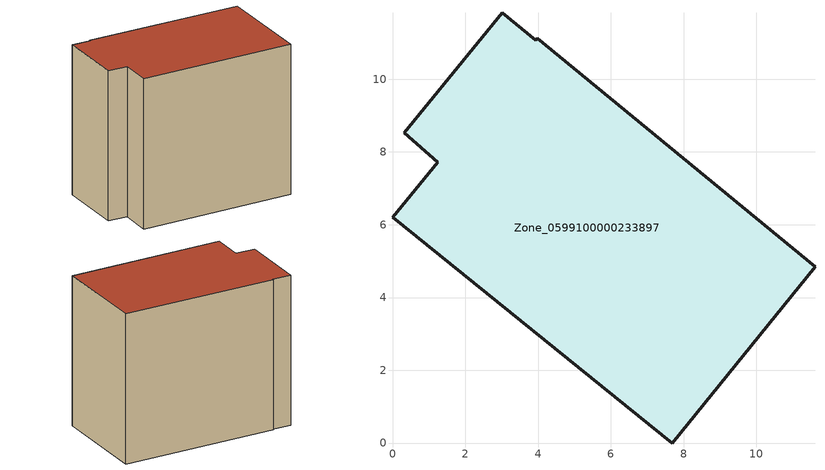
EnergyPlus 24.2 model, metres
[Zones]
Zone_0599100000233897
 floor ground (C_G): 7.69,0 0,6.21 1.25,7.72 0.32,8.53 3.01,11.82 3.94,11.07 3.98,11.12 11.61,4.85 z0
 wall outside (C_F): 3.94,11.07 3.01,11.82 0.32,8.53 1.25,7.72 0,6.21 7.69,0 11.61,4.85 3.98,11.12 3.94,11.07 z0:9.59
 roof outside (C_R): 7.69,0 11.61,4.85 3.98,11.12 3.94,11.07 3.01,11.82 0.32,8.53 1.25,7.72 0,6.21 z9.59
[BUILDING]
Pand.0599100000233897: North Axis=0; Terrain=City; Loads Convergence Tolerance Value=0.04; Temperature Convergence Tolerance Value=0.4; Solar Distribution=FullExterior; Maximum Number of Warmup Days=25; Minimum Number of Warmup Days=1
[Site:Location]
Rotterdam.The.Hague.AP_ZH_NLD Design_Conditions: Latitude=51.96; Longitude=4.45; Time Zone=1; Elevation=-4.5
[SITE:GROUNDTEMPERATURE:BUILDINGSURFACE]
18, 18, 18, 18, 18, 18, 18, 18, 18, 18, 18, 18
[MATERIAL] Thermal Absorptance=0.9; Solar Absorptance=0.7; Visible Absorptance=0.7
Name | Roughness | Thickness | Conductivity | Density | Specific Heat
G.TC.1946 | MediumSmooth | 0.15 | 1 | 540 | 1210
F.TC.1946 | Rough | 0.3 | 0.857143 | 1920 | 840
R.TC.1946 | MediumRough | 0.2 | 0.909091 | 1500 | 1000
[CONSTRUCTION]
C_G: G.TC.1946
C_F: F.TC.1946
C_R: R.TC.1946
[ZONE]
Zone_0599100000233897: Type=1; Multiplier=1; Ceiling Height=Autocalculate; Volume=Autocalculate; Floor Area=autocalculate; Part of Total Floor Area=Yes
[ZONEINFILTRATION:DESIGNFLOWRATE]
Infil_Zone_0599100000233897: Zone or ZoneList or Space or SpaceList=Zone_0599100000233897; Schedule=AlwaysOn; Design Flow Rate Calculation Method=Flow/Area; Flow Rate per Floor Area=0.003; Constant Term Coefficient=1; Temperature Term Coefficient=0; Velocity Term Coefficient=0; Velocity Squared Term Coefficient=0
[HVACTEMPLATE:ZONE:IDEALLOADSAIRSYSTEM]
Zone_0599100000233897: Maximum Heating Supply Air Temperature=50; Minimum Cooling Supply Air Temperature=13; Maximum Heating Supply Air Humidity Ratio=0.0156; Minimum Cooling Supply Air Humidity Ratio=0.0077; Heating Limit=NoLimit; Cooling Limit=NoLimit; Dehumidification Control Type=ConstantSensibleHeatRatio; Cooling Sensible Heat Ratio=0.7; Dehumidification Setpoint=60; Humidification Control Type=None; Humidification Setpoint=30; Outdoor Air Method=None; Outdoor Air Flow Rate per Person=0.00944; Outdoor Air Flow Rate per Zone Floor Area=0; Outdoor Air Flow Rate per Zone=0; Demand Controlled Ventilation Type=None; Outdoor Air Economizer Type=NoEconomizer; Heat Recovery Type=None; Sensible Heat Recovery Effectiveness=0.7; Latent Heat Recovery Effectiveness=0.65
[ZONECONTROL:THERMOSTAT]
ThermostatControl_Zone_0599100000233897: Zone or ZoneList=Zone_0599100000233897; Control Type Schedule=DualSetpointControlType; Control 1=Thermostat_Zone_0599100000233897; Temperature Difference Between Cutout And Setpoint=0
[THERMOSTATSETPOINT:DUALSETPOINT]
Thermostat_Zone_0599100000233897: Heating Setpoint Temperature Schedule=HeatingSetpoint_Zone_0599100000233897; Cooling Setpoint Temperature Schedule=CoolingSetpoint_Zone_0599100000233897
[SCHEDULE:COMPACT]
HeatingSetpoint_Zone_0599100000233897: Through: 12/31, For: AllDays, Until: 24:00, 21
CoolingSetpoint_Zone_0599100000233897: Through: 12/31, For: AllDays, Until: 24:00, 24
DualSetpointControlType: Through: 12/31, For: AllDays, Until: 24:00, 4
AlwaysOn: Through: 12/31, For: AllDays, Until: 24:00, 1
